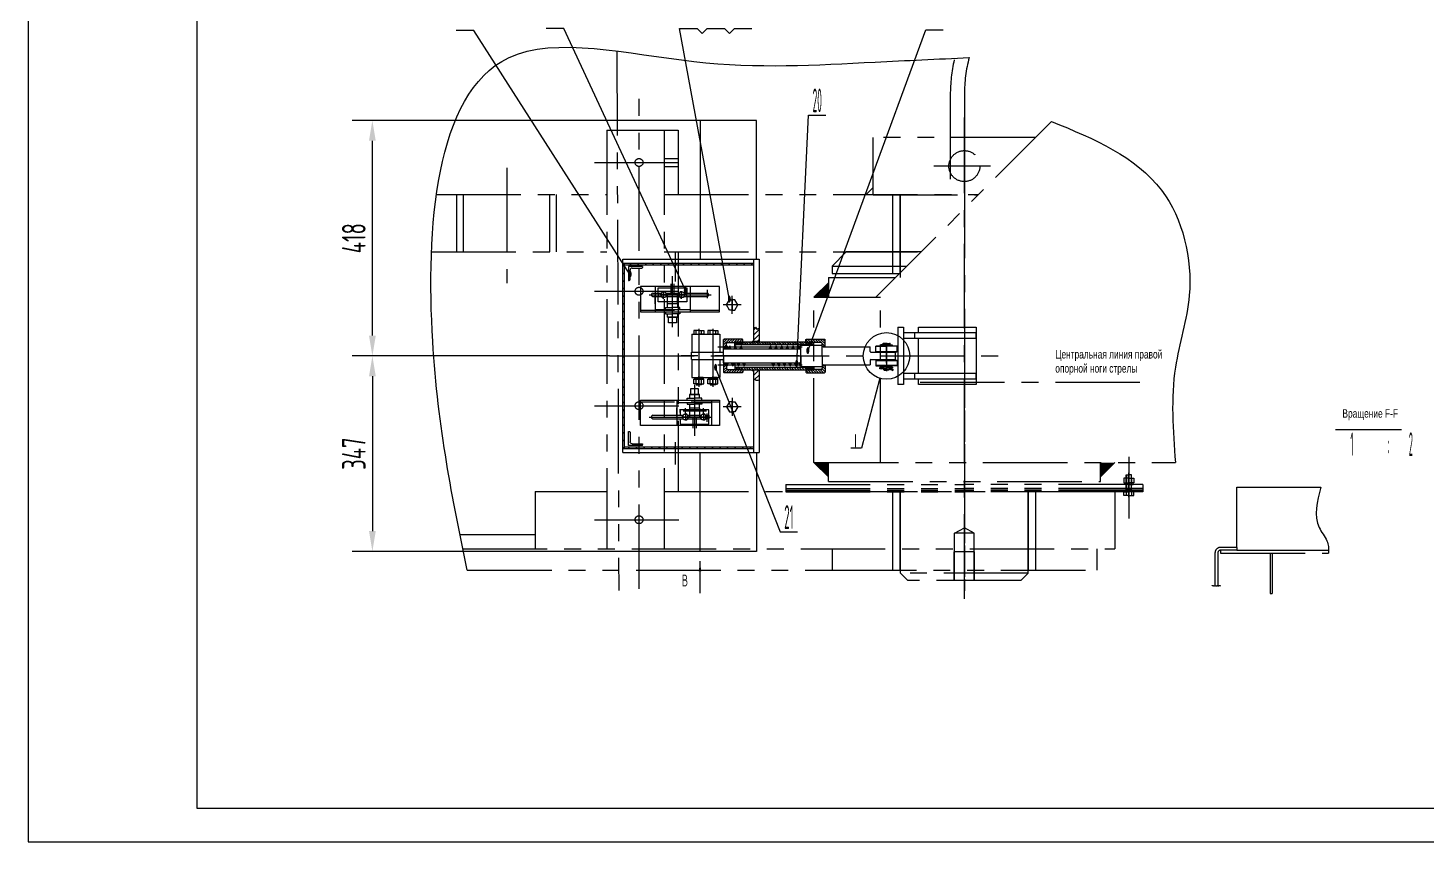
# Model space of a CAD drawing. Header units: millimetres. Extents: x -8556 to -3516, y 8246 to 11949.
# Drawn here: x -8556 to -6070, y 8385 to 9830 of the extents above; entities that cross this region are included whole.
import ezdxf
from ezdxf.enums import TextEntityAlignment as Align

# ---------------------------------------------------------------- set-up
doc = ezdxf.new("R2010")
doc.units = ezdxf.units.MM
doc.header["$LTSCALE"] = 120
for name, pattern in [('F', [0.75, 0.5, -0.25]), ('G', [2, 1.25, -0.25, 0.25, -0.25]), ('K', [2.5, 1.25, -0.25, 0.25, -0.25, 0.25, -0.25])]:
    doc.linetypes.add(name, pattern=pattern)
for name, color, linetype in [('01', 7, 'Continuous'), ('02', 1, 'Continuous'), ('04', 2, 'F'), ('05', 142, 'G'), ('07', 6, 'K'), ('08', 1, 'Continuous'), ('11', 3, 'Continuous')]:
    doc.layers.add(name, color=color, linetype=linetype)
doc.styles.get("Standard").update_dxf_attribs({"font": 'isocp', "width": 0.707, "bigfont": 'intecad.shx'})
doc.dimstyles.new('INTE', dxfattribs={"dimscale": 12, "dimtxt": 3.5, "dimasz": 3, "dimexe": 3, "dimexo": 0, "dimgap": 1, "dimtad": 1, "dimdec": 1, "dimdsep": 46, "dimtxsty": 'Standard', "dimcen": 0, "dimclrd": 1, "dimclre": 1, "dimclrt": 3, "dimaunit": 1, "dimadec": 0, "dimazin": 0, "dimtfac": 1, "dimtdec": 1, "dimtmove": 0, "dimatfit": 0, "dimfxl": 0, "dimarcsym": 0})

# ---------------------------------------------------------------- blocks, each defined once
blk = doc.blocks.new('*U11')
at = {"layer": '01'}
for p, q in [((0, 5.5), (-5, 2.6)), ((-5, 2.6), (-5, 0)), ((-5, -2.6), (-5, 0)), ((5, 2.6), (0, 5.5)), ((5, 0), (5, 2.6)), ((5, 0), (5, -2.6)), ((0, -5.5), (-5, -2.6)), ((5, -2.6), (0, -5.5))]:
    blk.add_line(p, q, dxfattribs=at)
at = {"layer": '05'}
for p, q in [((-6.9, 0), (6.3, 0)), ((0, -7.3), (0, 6.9))]:
    blk.add_line(p, q, dxfattribs=at)
blk = doc.blocks.new('*U10')
at = {"layer": '01'}
for p, q in [((0, 25), (0, 0)), ((0, 25), (2, 25)), ((0, 0), (25, 0)), ((3, 6.5), (3, 24)), ((23.5, 3), (6.5, 3)), ((25, 0), (25, 1.5))]:
    blk.add_line(p, q, dxfattribs=at)
for centre, radius, start, end in [((2, 24), 0.99, 0.2621, 90), ((6.5, 6.5), 3.5, 180, 269.8782), ((23.5, 1.5), 1.52, 0, 90)]:
    blk.add_arc(centre, radius, start, end, dxfattribs=at)
blk = doc.blocks.new('*U9')
at = {"layer": '01'}
for p, q in [((0, 10), (-9, 4.8)), ((-9, 4.8), (-9, 0)), ((-9, -4.8), (-9, 0)), ((9, 4.8), (0, 10)), ((9, 0), (9, 4.8)), ((9, 0), (9, -4.8)), ((0, -10), (-9, -4.8)), ((9, -4.8), (0, -10))]:
    blk.add_line(p, q, dxfattribs=at)
at = {"layer": '05'}
for p, q in [((-10.9, 0), (10.3, 0)), ((0, -11.8), (0, 11.4))]:
    blk.add_line(p, q, dxfattribs=at)
blk = doc.blocks.new('*U8')
at = {"layer": '01'}
for p, q in [((-7.7, 2.6), (-7.7, 0)), ((0, 2.6), (-7.7, 2.6)), ((-7.7, 0), (0, 0)), ((0, 0), (-1.5, 2.6)), ((0, 2.6), (1.5, 0)), ((0, 2.6), (7.7, 2.6)), ((7.7, 0), (0, 0)), ((7.7, 2.6), (7.7, 0))]:
    blk.add_line(p, q, dxfattribs=at)
at = {"layer": '05'}
blk.add_line((0, 4.7), (0, -2.1), dxfattribs=at)
blk = doc.blocks.new('*U7')
at = {"layer": '01'}
for p, q in [((-8.4, 0), (-8.4, 8.9)), ((-8.4, 8.9), (0, 8.9)), ((-8.4, 5), (0, 5)), ((0, 8.9), (0, 0)), ((0, -8.9), (0, 0)), ((-8.4, 0), (-8.4, -8.9)), ((-8.4, -5), (0, -5)), ((-8.4, -8.9), (0, -8.9))]:
    blk.add_line(p, q, dxfattribs=at)
at = {"layer": '05'}
blk.add_line((-9.5, 0), (1.1, 0), dxfattribs=at)
blk = doc.blocks.new('*D65')
at = {"layer": '08', "color": 1, "lineweight": -2}
for p, q in [((-7362.4, 9665.7), (-7980.6, 9665.7)), ((-7944.6, 9283.7), (-7944.6, 9629.7)), ((-7523.5, 9247.7), (-7980.6, 9247.7))]:
    blk.add_line(p, q, dxfattribs=at)
at = {"layer": '08', "color": 1}
for points in [[(-7950.6, 9629.7), (-7938.6, 9629.7), (-7944.6, 9665.7)], [(-7950.6, 9283.7), (-7938.6, 9283.7), (-7944.6, 9247.7)]]:
    blk.add_solid(points, dxfattribs=at)
at = {"layer": 'DEFPOINTS', "color": 0}
for p in [(-7944.6, 9665.7), (-7362.4, 9665.7), (-7523.5, 9247.7)]:
    blk.add_point(p, dxfattribs=at)
at = {"layer": '08', "color": 3, "insert": (-7977.6, 9456.7), "char_height": 42, "attachment_point": 5, "rotation": 90}
blk.add_mtext('418', dxfattribs=at)
blk = doc.blocks.new('*D66')
at = {"layer": '08', "color": 1, "lineweight": -2}
for p, q in [((-7848.4, 9247.7), (-7980.6, 9247.7)), ((-7944.6, 9211.7), (-7944.6, 8936.7)), ((-7321.3, 8900.7), (-7980.6, 8900.7))]:
    blk.add_line(p, q, dxfattribs=at)
at = {"layer": '08', "color": 1}
for points in [[(-7950.6, 9211.7), (-7938.6, 9211.7), (-7944.6, 9247.7)], [(-7950.6, 8936.7), (-7938.6, 8936.7), (-7944.6, 8900.7)]]:
    blk.add_solid(points, dxfattribs=at)
at = {"layer": 'DEFPOINTS', "color": 0}
for p in [(-7848.4, 9247.7), (-7944.6, 8900.7), (-7321.3, 8900.7)]:
    blk.add_point(p, dxfattribs=at)
at = {"layer": '08', "color": 3, "insert": (-7977.6, 9074.2), "char_height": 42, "attachment_point": 5, "rotation": 90}
blk.add_mtext('347', dxfattribs=at)
blk = doc.blocks.new('*U78')
at = {"layer": '01'}
for points in [[(25, 292), (25, 5)], [(25, 5), (415, 5)]]:
    blk.add_lwpolyline(points, dxfattribs=at)
at = {"layer": '02'}
for points in [[(0, 297), (0, 0)], [(0, 0), (420, 0)]]:
    blk.add_lwpolyline(points, dxfattribs=at)

msp = doc.modelspace()

# ---------------------------------------------------------------- hatches: boundary and pattern name
at = {"layer": '01'}
for points in [[(-7268, 9274.88), (-7270.65, 9272.23), (-7268, 9272.23)], [(-7268, 9220.58), (-7270.65, 9223.23), (-7268, 9223.23)]]:
    msp.add_hatch(color=256, dxfattribs=at).paths.add_polyline_path(points)
at = {"layer": '02'}
h = msp.add_hatch(dxfattribs=at)
h.set_pattern_fill('LINE', color=256, scale=3, angle=135, style=0)
h.set_pattern_definition([(135, (-8383.007, 8500.268), (-6.73519, -6.73519), [])])
h.paths.add_polyline_path([(-7497, 9412.23), (-7500, 9412.23), (-7500, 9247.73), (-7497, 9247.73)])
h.paths.add_polyline_path([(-7497, 9247.73), (-7500, 9247.73), (-7500, 9083.23), (-7497, 9083.23)])
h = msp.add_hatch(dxfattribs=at)
h.set_pattern_fill('LINE', color=256, scale=3, angle=45, style=0)
h.set_pattern_definition([(45, (-8383.007, 8500.268), (-6.73519, 6.73519), [])])
h.paths.add_polyline_path([(-7268, 9412.23), (-7497, 9412.23), (-7497, 9409.23), (-7268, 9409.23)])
h.paths.add_polyline_path([(-7268, 9086.23), (-7497, 9086.23), (-7497, 9083.23), (-7268, 9083.23)])
h = msp.add_hatch(dxfattribs=at)
h.set_pattern_fill('LINE', color=256, scale=2, angle=45, style=0)
h.set_pattern_definition([(45, (-4994.3297, -4561.243), (-4.490128, 4.490128), [])])
edge = h.paths.add_edge_path()
edge.add_spline(control_points=[(-7258, 9297.24), (-7259.63, 9295.92), (-7262.73, 9293.41), (-7264.17, 9300.77), (-7266.74, 9297.99), (-7268, 9296.62)], knot_values=[0, 0, 0, 0, 4.7051526, 8.9239766, 13.0170821, 13.0170821, 13.0170821, 13.0170821], degree=3, periodic=0)
edge.add_line((-7268, 9296.62), (-7268, 9273.23))
edge.add_line((-7268, 9273.23), (-7258, 9273.23))
edge.add_line((-7258, 9273.23), (-7258, 9297.24))
edge = h.paths.add_edge_path()
edge.add_line((-7258, 9222.23), (-7268, 9222.23))
edge.add_line((-7268, 9222.23), (-7268, 9207.77))
edge.add_spline(control_points=[(-7268, 9207.77), (-7266.86, 9206.68), (-7264.11, 9204.04), (-7260.26, 9204.68), (-7258, 9205.06)], knot_values=[0, 0, 0, 0, 4.4999508, 10.9060816, 10.9060816, 10.9060816, 10.9060816], degree=3, periodic=0)
edge.add_line((-7258, 9205.06), (-7258, 9222.23))
at = {"layer": '02', "linetype": 'Continuous'}
h = msp.add_hatch(dxfattribs=at)
h.set_pattern_fill('ANSI31', color=1, style=0)
h.set_pattern_definition([(45, (-8024.8577, 7831.582), (-2.245064, 2.245064), [])])
h.paths.add_polyline_path([(-7301, 9271.73), (-7301, 9272.3), (-7287, 9272.3), (-7287, 9276.73), (-7288, 9277.73), (-7320, 9277.73), (-7321, 9276.73), (-7321, 9261.73), (-7316, 9261.73), (-7316, 9269.73, -0.4142136), (-7314, 9271.73)])
h.paths.add_polyline_path([(-7301, 9272.3), (-7301, 9270.56), (-7287, 9270.56), (-7287, 9272.3)], flags=16)
h.paths.add_polyline_path([(-7288, 9217.73), (-7287, 9218.73), (-7287, 9223.16), (-7301, 9223.16), (-7301, 9223.73), (-7314, 9223.73, -0.4142136), (-7316, 9225.73), (-7316, 9233.73), (-7321, 9233.73), (-7321, 9218.73), (-7320, 9217.73)])
h.paths.add_polyline_path([(-7301, 9224.9), (-7301, 9223.16), (-7287, 9223.16), (-7287, 9224.9)], flags=17)
h = msp.add_hatch(dxfattribs=at)
h.set_pattern_fill('ANSI31', color=1, angle=90, style=0)
h.set_pattern_definition([(135, (-7887.5578, 8895.3688), (-2.245064, -2.245064), [])])
h.paths.add_polyline_path([(-7268, 9272.23), (-7287, 9272.23), (-7287, 9270.56), (-7301, 9270.56), (-7301, 9267.73), (-7161, 9267.73), (-7161, 9269.73), (-7161, 9270.56), (-7175, 9270.56), (-7175, 9272.23), (-7211, 9272.23)])
h.paths.add_polyline_path([(-7301, 9227.73), (-7301, 9225.73), (-7301, 9224.9), (-7287, 9224.9), (-7287, 9223.23), (-7268, 9223.23), (-7211, 9223.23), (-7175, 9223.23), (-7175, 9224.9), (-7161, 9224.9), (-7161, 9227.73)])
h = msp.add_hatch(dxfattribs=at)
h.set_pattern_fill('ANSI31', color=1, angle=90, style=0)
h.set_pattern_definition([(135, (-8024.8577, 7831.582), (-2.245064, -2.245064), [])])
h.paths.add_polyline_path([(-7174, 9277.73), (-7175, 9276.73), (-7175, 9272.3), (-7161, 9272.3), (-7161, 9271.73), (-7148, 9271.73, -0.4142136), (-7146, 9269.73), (-7146, 9264.73), (-7141, 9264.73), (-7141, 9276.73), (-7142, 9277.73)])
h.paths.add_polyline_path([(-7161, 9270.56), (-7161, 9272.3), (-7175, 9272.3), (-7175, 9270.56)], flags=17)
h.paths.add_polyline_path([(-7175, 9223.16), (-7175, 9218.73), (-7174, 9217.73), (-7142, 9217.73), (-7141, 9218.73), (-7141, 9230.73), (-7146, 9230.73), (-7146, 9225.73, -0.4142136), (-7148, 9223.73), (-7161, 9223.73), (-7161, 9223.16)])
h.paths.add_polyline_path([(-7175, 9224.9), (-7175, 9223.16), (-7161, 9223.16), (-7161, 9224.9)], flags=17)
at = {"layer": '07', "linetype": 'K'}
for points in [[(-7135.08, 9377.21), (-7160.58, 9352.21), (-7135.08, 9352.21)], [(-7135.08, 9033.21), (-7135.08, 9058.21), (-7160.58, 9058.21)], [(-6652.08, 9033.21), (-6626.58, 9058.21), (-6652.08, 9058.21)]]:
    msp.add_hatch(color=6, dxfattribs=at).paths.add_polyline_path(points)

# ---------------------------------------------------------------- linework, layer by layer
at = {"layer": '01'}
for p, q in [((-7262.36, 9665.73), (-7362.36, 9665.73)), ((-7362.36, 9665.73), (-7362.36, 9419.23)), ((-7262.36, 9419.23), (-7262.36, 9665.73)), ((-7500, 9076.23), (-7500, 9419.23)), ((-7500, 9419.23), (-7258, 9419.23)), ((-7497, 9083.23), (-7497, 9412.23)), ((-7268, 9419.23), (-7268, 9272.23)), ((-7258, 9419.23), (-7258, 9272.23)), ((-7328.5, 9371.23), (-7468.5, 9371.23)), ((-7468.5, 9371.23), (-7468.5, 9326.23)), ((-7442.65, 9371.23), (-7442.65, 9326.23)), ((-7380.65, 9371.23), (-7380.65, 9326.23)), ((-7328.5, 9326.23), (-7328.5, 9371.23)), ((-7446.5, 9359.23), (-7431.42, 9359.23)), ((-7446.5, 9353.23), (-7431.46, 9353.23)), ((-7437.15, 9359.23), (-7437.15, 9353.23)), ((-7423.87, 9359.23), (-7399.42, 9359.23)), ((-7423.83, 9353.23), (-7399.46, 9353.23)), ((-7391.87, 9359.23), (-7350.5, 9359.23)), ((-7391.83, 9353.23), (-7350.5, 9353.23)), ((-7386.15, 9353.23), (-7386.15, 9359.23)), ((-7468.5, 9326.23), (-7328.5, 9326.23)), ((-7011.5, 9298.73), (-7001.5, 9298.73)), ((-6975.01, 9298.73), (-6872.78, 9298.73)), ((-6975.01, 9288.73), (-6975.01, 9298.73)), ((-6872.78, 9298.73), (-6872.78, 9196.73)), ((-7373.88, 9292.63), (-7373.88, 9286.23)), ((-7365, 9292.63), (-7373.88, 9292.63)), ((-7373.88, 9286.23), (-7365, 9286.23)), ((-7370, 9286.23), (-7370, 9292.63)), ((-7365, 9292.63), (-7356.11, 9292.63)), ((-7356.11, 9286.23), (-7365, 9286.23)), ((-7360, 9286.23), (-7360, 9292.63)), ((-7356.11, 9292.63), (-7356.11, 9286.23)), ((-7348.88, 9292.63), (-7348.88, 9286.23)), ((-7340, 9292.63), (-7348.88, 9292.63)), ((-7348.88, 9286.23), (-7340, 9286.23)), ((-7345, 9286.23), (-7345, 9292.63)), ((-7340, 9292.63), (-7331.11, 9292.63)), ((-7331.11, 9286.23), (-7340, 9286.23)), ((-7335, 9286.23), (-7335, 9292.63)), ((-7331.11, 9292.63), (-7331.11, 9286.23)), ((-7320, 9277.73), (-7321, 9276.73)), ((-7321, 9247.73), (-7321, 9276.73)), ((-7288, 9277.73), (-7320, 9277.73)), ((-7314, 9271.73), (-7301, 9271.73)), ((-7301, 9260.23), (-7301, 9272.3)), ((-7287, 9276.73), (-7288, 9277.73)), ((-7287, 9270.56), (-7287, 9276.73)), ((-7268, 9272.23), (-7287, 9272.23)), ((-7270.65, 9272.23), (-7268, 9274.88)), ((-7175, 9272.23), (-7211, 9272.23)), ((-7175, 9276.73), (-7174, 9277.73)), ((-7175, 9270.56), (-7175, 9276.73)), ((-7174, 9277.73), (-7142, 9277.73)), ((-7161, 9266.73), (-7161, 9272.3)), ((-7148, 9271.73), (-7161, 9271.73)), ((-7142, 9277.73), (-7141, 9276.73)), ((-7141, 9263.73), (-7141, 9276.73)), ((-6872.78, 9288.73), (-7001.5, 9288.73)), ((-6872.78, 9278.73), (-7001.5, 9278.73)), ((-6981.5, 9278.73), (-6981.5, 9288.73)), ((-6975.01, 9216.73), (-6975.01, 9278.73)), ((-6872.78, 9278.73), (-6872.78, 9288.73)), ((-7378, 9241.23), (-7378, 9254.23)), ((-7321, 9247.73), (-7321, 9218.73)), ((-7316, 9260.23), (-7316, 9269.73)), ((-7316, 9260.23), (-7316, 9263.73)), ((-7314.07, 9260.23), (-7313.5, 9263.91)), ((-7313.48, 9260.23), (-7313.48, 9263.73)), ((-7311.56, 9260.23), (-7310.98, 9263.92)), ((-7309.03, 9260.23), (-7308.51, 9263.54)), ((-7307.94, 9260.23), (-7308.51, 9263.92)), ((-7301.56, 9260.23), (-7300.98, 9263.92)), ((-7301, 9269.73), (-7301, 9260.23)), ((-7299.03, 9260.23), (-7298.51, 9263.54)), ((-7297.94, 9260.23), (-7298.51, 9263.92)), ((-7291.56, 9260.23), (-7290.98, 9263.92)), ((-7289.03, 9260.23), (-7288.51, 9263.54)), ((-7287.94, 9260.23), (-7288.51, 9263.92)), ((-7239.56, 9260.23), (-7238.98, 9263.92)), ((-7237.03, 9260.23), (-7236.51, 9263.54)), ((-7235.94, 9260.23), (-7236.51, 9263.92)), ((-7229.56, 9260.23), (-7228.98, 9263.92)), ((-7227.03, 9260.23), (-7226.51, 9263.54)), ((-7225.94, 9260.23), (-7226.51, 9263.92)), ((-7219.56, 9260.23), (-7218.98, 9263.92)), ((-7217.03, 9260.23), (-7216.51, 9263.54)), ((-7215.94, 9260.23), (-7216.51, 9263.92)), ((-7209.56, 9260.23), (-7208.98, 9263.92)), ((-7207.03, 9260.23), (-7206.51, 9263.54)), ((-7205.94, 9260.23), (-7206.51, 9263.92)), ((-7199.56, 9260.23), (-7198.98, 9263.92)), ((-7197.03, 9260.23), (-7196.51, 9263.54)), ((-7195.94, 9260.23), (-7196.51, 9263.92)), ((-7189.56, 9260.23), (-7188.98, 9263.92)), ((-7187.03, 9260.23), (-7186.51, 9263.54)), ((-7186.5, 9260.23), (-7186.5, 9263.73)), ((-7184, 9231.73), (-7184, 9263.73)), ((-7161, 9266.73), (-7161, 9269.73)), ((-7146, 9247.73), (-7146, 9269.73)), ((-7146, 9247.73), (-7146, 9225.73)), ((-7061, 9255.73), (-7061, 9263.73)), ((-7051, 9264.73), (-7050.5, 9265.23)), ((-7013, 9264.73), (-7051, 9264.73)), ((-7051, 9255.73), (-7051, 9264.73)), ((-7051, 9255.73), (-7013, 9255.73)), ((-7050.5, 9255.23), (-7051, 9255.73)), ((-7050.5, 9265.23), (-7032, 9265.23)), ((-7032, 9255.23), (-7050.5, 9255.23)), ((-7042, 9267.23), (-7042, 9265.23)), ((-7032, 9267.23), (-7042, 9267.23)), ((-7042, 9265.23), (-7032, 9265.23)), ((-7032, 9269.73), (-7037.75, 9269.73)), ((-7037.7, 9267.23), (-7032, 9267.23)), ((-7037, 9255.23), (-7037, 9254.23)), ((-7032, 9269.73), (-7026.25, 9269.73)), ((-7032, 9267.23), (-7022, 9267.23)), ((-7026.3, 9267.23), (-7032, 9267.23)), ((-7013.5, 9265.23), (-7032, 9265.23)), ((-7032, 9255.23), (-7013.5, 9255.23)), ((-7027, 9255.23), (-7027, 9254.23)), ((-7022, 9267.23), (-7022, 9265.23)), ((-7016, 9241.23), (-7016, 9254.23)), ((-7013, 9264.73), (-7013.5, 9265.23)), ((-7013.5, 9255.23), (-7013, 9255.73)), ((-7013, 9255.73), (-7013, 9264.73)), ((-7316, 9235.23), (-7316, 9225.73)), ((-7316, 9231.73), (-7316, 9235.23)), ((-7315.98, 9231.92), (-7315.47, 9235.23)), ((-7314, 9223.73), (-7301, 9223.73)), ((-7313.51, 9231.54), (-7312.94, 9235.23)), ((-7305.98, 9231.54), (-7306.56, 9235.23)), ((-7305.98, 9231.92), (-7305.47, 9235.23)), ((-7303.51, 9231.54), (-7302.94, 9235.23)), ((-7301, 9235.23), (-7301, 9223.16)), ((-7301, 9235.23), (-7301, 9225.73)), ((-7295.98, 9231.54), (-7296.56, 9235.23)), ((-7295.98, 9231.92), (-7295.47, 9235.23)), ((-7293.51, 9231.54), (-7292.94, 9235.23)), ((-7287, 9224.9), (-7287, 9218.73)), ((-7287, 9223.23), (-7268, 9223.23)), ((-7285.98, 9231.54), (-7286.56, 9235.23)), ((-7285.98, 9231.92), (-7285.47, 9235.23)), ((-7283.51, 9231.54), (-7282.94, 9235.23)), ((-7270.65, 9223.23), (-7268, 9220.58)), ((-7268, 9223.23), (-7268, 9076.23)), ((-7258, 9223.23), (-7258, 9076.23)), ((-7233.98, 9231.54), (-7234.56, 9235.23)), ((-7233.98, 9231.92), (-7233.47, 9235.23)), ((-7231.51, 9231.54), (-7230.94, 9235.23)), ((-7223.98, 9231.54), (-7224.56, 9235.23)), ((-7223.98, 9231.92), (-7223.47, 9235.23)), ((-7221.51, 9231.54), (-7220.94, 9235.23)), ((-7213.98, 9231.54), (-7214.56, 9235.23)), ((-7213.98, 9231.92), (-7213.47, 9235.23)), ((-7211.51, 9231.54), (-7210.94, 9235.23)), ((-7211, 9223.23), (-7175, 9223.23)), ((-7203.98, 9231.54), (-7204.56, 9235.23)), ((-7203.98, 9231.92), (-7203.47, 9235.23)), ((-7201.51, 9231.54), (-7200.94, 9235.23)), ((-7193.98, 9231.54), (-7194.56, 9235.23)), ((-7193.98, 9231.92), (-7193.47, 9235.23)), ((-7191.51, 9231.54), (-7190.94, 9235.23)), ((-7186.51, 9231.63), (-7186.79, 9235.23)), ((-7186.5, 9231.73), (-7186.5, 9235.23)), ((-7175, 9224.9), (-7175, 9218.73)), ((-7161, 9228.73), (-7161, 9223.16)), ((-7161, 9225.73), (-7161, 9228.73)), ((-7148, 9223.73), (-7161, 9223.73)), ((-7141, 9231.73), (-7141, 9218.73)), ((-7050.5, 9240.23), (-7051, 9239.73)), ((-7051, 9239.73), (-7013, 9239.73)), ((-7051, 9239.73), (-7051, 9230.73)), ((-7013, 9230.73), (-7051, 9230.73)), ((-7051, 9230.73), (-7050.5, 9230.23)), ((-7032, 9240.23), (-7050.5, 9240.23)), ((-7050.5, 9230.23), (-7032, 9230.23)), ((-7042, 9230.23), (-7032, 9230.23)), ((-7042, 9228.23), (-7042, 9230.23)), ((-7032, 9228.23), (-7042, 9228.23)), ((-7037, 9241.23), (-7037, 9240.23)), ((-7037, 9228.23), (-7037, 9223.73)), ((-7037, 9223.73), (-7036.13, 9222.23)), ((-7036.13, 9222.23), (-7032, 9222.23)), ((-7032, 9240.23), (-7013.5, 9240.23)), ((-7013.5, 9230.23), (-7032, 9230.23)), ((-7022, 9230.23), (-7032, 9230.23)), ((-7032, 9228.23), (-7022, 9228.23)), ((-7027.87, 9222.23), (-7032, 9222.23)), ((-7027, 9223.73), (-7027.87, 9222.23)), ((-7027, 9241.23), (-7027, 9240.23)), ((-7027, 9228.23), (-7027, 9223.73)), ((-7022, 9228.23), (-7022, 9230.23)), ((-7013.5, 9240.23), (-7013, 9239.73)), ((-7013, 9230.73), (-7013.5, 9230.23)), ((-7013, 9239.73), (-7013, 9230.73)), ((-7370, 9198.23), (-7370, 9196.23)), ((-7360, 9198.23), (-7360, 9196.23)), ((-7345, 9198.23), (-7345, 9196.23)), ((-7335, 9198.23), (-7335, 9196.23)), ((-7320, 9217.73), (-7321, 9218.73)), ((-7288, 9217.73), (-7320, 9217.73)), ((-7287, 9218.73), (-7288, 9217.73)), ((-7175, 9218.73), (-7174, 9217.73)), ((-7174, 9217.73), (-7142, 9217.73)), ((-7142, 9217.73), (-7141, 9218.73)), ((-7001.5, 9196.73), (-7011.5, 9196.73)), ((-6872.78, 9216.73), (-7001.5, 9216.73)), ((-6872.78, 9206.73), (-7001.5, 9206.73)), ((-7001.5, 9196.73), (-7001.5, 9196.73)), ((-6981.5, 9206.73), (-6981.5, 9216.73)), ((-6975.01, 9196.73), (-6975.01, 9206.73)), ((-6872.78, 9196.73), (-6975.01, 9196.73)), ((-6872.78, 9206.73), (-6872.78, 9216.73)), ((-7370, 9196.23), (-7365, 9196.23)), ((-7360, 9196.23), (-7365, 9196.23)), ((-7345, 9196.23), (-7340, 9196.23)), ((-7335, 9196.23), (-7340, 9196.23)), ((-7468.5, 9169.23), (-7328.5, 9169.23)), ((-7468.5, 9124.23), (-7468.5, 9169.23)), ((-7403.77, 9124.23), (-7403.77, 9169.23)), ((-7398.27, 9147.23), (-7398.27, 9153.23)), ((-7341.77, 9124.23), (-7341.77, 9169.23)), ((-7328.5, 9169.23), (-7328.5, 9124.23)), ((-7328.5, 9124.23), (-7468.5, 9124.23)), ((-7446.5, 9142.23), (-7392.58, 9142.23)), ((-7446.5, 9136.23), (-7392.54, 9136.23)), ((-7384.99, 9136.23), (-7360.54, 9136.23)), ((-7384.95, 9142.23), (-7360.58, 9142.23)), ((-7352.99, 9136.23), (-7350.5, 9136.23)), ((-7352.95, 9142.23), (-7350.5, 9142.23)), ((-7347.27, 9142.23), (-7347.27, 9136.23)), ((-6234.53, 9117.29), (-6117.46, 9117.29)), ((-7500, 9076.23), (-7258, 9076.23)), ((-7362.36, 8900.73), (-7362.36, 9076.23)), ((-7262.36, 9076.23), (-7262.36, 8900.73)), ((-6410.13, 8914.8), (-6410.13, 9014.8)), ((-6410.13, 9014.8), (-6260.95, 9014.8)), ((-7262.36, 8900.73), (-7362.36, 8900.73)), ((-6410.13, 8907.8), (-6410.13, 8914.8)), ((-6410.13, 8907.8), (-6410.13, 8902.8)), ((-6410.13, 8902.8), (-6247.13, 8902.8))]:
    msp.add_line(p, q, dxfattribs=at)
at = {"layer": '01', "color": 7, "linetype": 'Continuous'}
for p, q in [((-7500, 9412.23), (-7268, 9412.23)), ((-7497, 9409.23), (-7268, 9409.23)), ((-7011.5, 9298.73), (-7011.5, 9196.73)), ((-7001.5, 9298.73), (-7001.5, 9196.73)), ((-7377.5, 9286.23), (-7377.5, 9254.23)), ((-7377.5, 9286.23), (-7327.5, 9286.23)), ((-7327.5, 9286.23), (-7327.5, 9254.23)), ((-7258, 9273.23), (-7268, 9273.23)), ((-7211, 9272.23), (-7268, 9272.23)), ((-7378, 9254.23), (-7322.5, 9254.23)), ((-7316, 9261.73), (-7321, 9261.73)), ((-7321, 9260.23), (-7185.5, 9260.23)), ((-7321, 9255.73), (-7321, 9260.23)), ((-7301, 9270.56), (-7287, 9270.56)), ((-7301, 9267.73), (-7161, 9267.73)), ((-7184, 9247.73), (-7184, 9266.73)), ((-7184, 9266.73), (-7146, 9266.73)), ((-7184, 9247.73), (-7184, 9228.73)), ((-7161, 9270.56), (-7175, 9270.56)), ((-7146, 9247.73), (-7146, 9266.73)), ((-7146, 9264.73), (-7141, 9264.73)), ((-7146, 9247.73), (-7146, 9228.73)), ((-7144.5, 9263.73), (-7061, 9263.73)), ((-7059.5, 9254.23), (-7016, 9254.23)), ((-7378, 9241.23), (-7322.5, 9241.23)), ((-7377.5, 9241.23), (-7377.5, 9209.23)), ((-7327.5, 9241.23), (-7327.5, 9209.23)), ((-7321, 9235.23), (-7321, 9239.73)), ((-7321, 9235.23), (-7185.5, 9235.23)), ((-7316, 9233.73), (-7321, 9233.73)), ((-7301, 9227.73), (-7161, 9227.73)), ((-7301, 9224.9), (-7287, 9224.9)), ((-7268, 9223.23), (-7211, 9223.23)), ((-7258, 9222.23), (-7268, 9222.23)), ((-7184, 9228.73), (-7146, 9228.73)), ((-7161, 9224.9), (-7175, 9224.9)), ((-7146, 9230.73), (-7141, 9230.73)), ((-7144.5, 9231.73), (-7061, 9231.73)), ((-7061, 9239.73), (-7061, 9231.73)), ((-7059.5, 9241.23), (-7016, 9241.23)), ((-7037, 9227.73), (-7040.5, 9227.73)), ((-7037, 9224.73), (-7040.5, 9224.73)), ((-7039.83, 9226.23), (-7037, 9226.23)), ((-7037, 9223.73), (-7027, 9223.73)), ((-7027, 9227.73), (-7020.96, 9227.73)), ((-7020.96, 9226.23), (-7027, 9226.23)), ((-7027, 9226.23), (-7020, 9223.44)), ((-7027, 9224.62), (-7020.55, 9222.05)), ((-7020.96, 9227.73), (-7020.96, 9226.23)), ((-7020.55, 9222.05), (-7020, 9223.44)), ((-7377.5, 9209.23), (-7327.5, 9209.23)), ((-7500, 9083.23), (-7268, 9083.23)), ((-7497, 9086.23), (-7268, 9086.23))]:
    msp.add_line(p, q, dxfattribs=at)
for radius in [2, 1.16]:
    msp.add_circle((-7041.83, 9226.23), radius, dxfattribs=at)
at = {"layer": '01'}
for centre, radius, start, end in [((-7446.5, 9356.23), 3, 90, 270), ((-7350.5, 9356.23), 3, 270, 90), ((-7314, 9269.73), 2, 90, 180), ((-7148, 9269.73), 2, 0, 90), ((-7314.75, 9263.73), 1.25, 0, 180), ((-7309.75, 9263.73), 1.25, 0, 180), ((-7299.75, 9263.73), 1.25, 0, 180), ((-7289.75, 9263.73), 1.25, 0, 180), ((-7237.75, 9263.73), 1.25, 0, 180), ((-7227.75, 9263.73), 1.25, 0, 180), ((-7217.75, 9263.73), 1.25, 0, 180), ((-7207.75, 9263.73), 1.25, 0, 180), ((-7197.75, 9263.73), 1.25, 0, 180), ((-7187.75, 9263.73), 1.25, 0, 180), ((-7185.25, 9263.73), 1.25, 0, 180), ((-7059.5, 9255.73), 1.5, 180, 270), ((-7037.7, 9268.48), 1.25, 92.39771, 270), ((-7026.25, 9268.48), 1.25, 267.6015, 89.99974), ((-7314.75, 9231.73), 1.25, 180, 0), ((-7314, 9225.73), 2, 180, 270), ((-7304.75, 9231.73), 1.25, 180, 0), ((-7294.75, 9231.73), 1.25, 180, 0), ((-7284.75, 9231.73), 1.25, 180, 0), ((-7232.75, 9231.73), 1.25, 180, 0), ((-7222.75, 9231.73), 1.25, 180, 0), ((-7212.75, 9231.73), 1.25, 180, 0), ((-7202.75, 9231.73), 1.25, 180, 0), ((-7192.75, 9231.73), 1.25, 180, 0), ((-7185.26, 9231.73), 1.25, 180, 0), ((-7148, 9225.73), 2, 270, 0), ((-7446.5, 9139.23), 3, 90, 270), ((-7350.5, 9139.23), 3, 270, 90)]:
    msp.add_arc(centre, radius, start, end, dxfattribs=at)
at = {"layer": '01', "color": 7, "linetype": 'Continuous'}
for centre, start, end in [((-7322.5, 9255.73), 270, 0), ((-7185.5, 9261.73), 270, 0), ((-7144.5, 9265.23), 180, 270), ((-7322.5, 9239.73), 0, 90), ((-7185.5, 9233.73), 0, 90), ((-7144.5, 9230.23), 90, 180), ((-7059.5, 9239.73), 90, 180)]:
    msp.add_arc(centre, 1.5, start, end, dxfattribs=at)
at = {"layer": '02'}
for p, q in [((-7764.77, 9825.75), (-7795.77, 9825.75)), ((-7487, 9391.74), (-7764.77, 9825.75)), ((-7604.85, 9828.91), (-7635.85, 9828.91)), ((-7389.02, 9365.38), (-7604.85, 9828.91)), ((-7310.82, 9347.23), (-7399.07, 9828.91)), ((-7399.07, 9828.91), (-7368.07, 9828.91)), ((-7368.07, 9828.91), (-7359.23, 9820.07)), ((-7359.23, 9820.07), (-7350.39, 9828.91)), ((-7350.39, 9828.91), (-7319.39, 9828.91)), ((-7319.39, 9828.91), (-7310.55, 9820.07)), ((-7310.55, 9820.07), (-7301.71, 9828.91)), ((-7301.71, 9828.91), (-7270.71, 9828.91)), ((-7171.55, 9255.89), (-6962, 9826.68)), ((-6962, 9826.68), (-6931, 9826.68)), ((-7191.23, 9233.38), (-7170.27, 9675.44)), ((-7170.27, 9675.44), (-7139.27, 9675.44)), ((-7335.25, 9226.19), (-7220.6, 8935.43)), ((-7369, 9196.23), (-7369, 9198.23)), ((-7361, 9196.23), (-7361, 9198.23)), ((-7344, 9196.23), (-7344, 9198.23)), ((-7336, 9196.23), (-7336, 9198.23)), ((-7043.78, 9208.23), (-7076.24, 9083.75)), ((-7043.78, 9208.23), (-7076.24, 9083.75)), ((-7076.24, 9083.75), (-7095.22, 9083.75)), ((-7076.24, 9083.75), (-7095.22, 9083.75)), ((-7220.6, 8935.43), (-7189.6, 8935.43)), ((-7362.92, 8826.5), (-7362.92, 8883.5))]:
    msp.add_line(p, q, dxfattribs=at)
at = {"layer": '02', "color": 1, "linetype": 'Continuous'}
for p, q in [((-7287, 9272.3), (-7301, 9272.3)), ((-7175, 9272.3), (-7161, 9272.3)), ((-7287, 9223.16), (-7301, 9223.16)), ((-7175, 9223.16), (-7161, 9223.16))]:
    msp.add_line(p, q, dxfattribs=at)
at = {"layer": '02'}
msp.add_lwpolyline([(-7362.92, 8865.5, 4.5, 0, 0), (-7362.92, 8883.5, 0, 0, 0)], format="xyseb", dxfattribs=at)
at = {"layer": '02', "color": 1, "linetype": 'Continuous'}
msp.add_circle((-7031.78, 9247.73), 41.29, dxfattribs=at)
at = {"layer": '02'}
for points in [[(-7776.23, 8867.23), (-7837.4, 9273.81), (-7703.1, 9776.87), (-7373.73, 9770.45), (-7051.92, 9769.4), (-6885.09, 9777.33)], [(-6738.65, 9664.07), (-6543.4, 9541.7), (-6494.31, 9355.26), (-6518.85, 9227.7), (-6518.85, 9058.21)], [(-7268, 9296.62), (-7264.61, 9298.91), (-7262.32, 9295.37), (-7258, 9297.24)], [(-7268, 9207.77), (-7264.41, 9205.06), (-7258, 9205.06)], [(-6260.95, 9014.8), (-6263.71, 8942.89), (-6250.09, 8919.29), (-6247.37, 8909.31), (-6247.37, 8897.8)]]:
    msp.add_spline(points, degree=3, dxfattribs=at)
at = {"layer": '04', "color": 2, "linetype": 'F'}
for p, q in [((-7437.15, 9368.73), (-7386.15, 9368.73)), ((-7437.15, 9359.23), (-7437.15, 9368.73)), ((-7437.15, 9343.73), (-7437.15, 9353.23)), ((-7386.15, 9368.73), (-7386.15, 9359.23)), ((-7386.15, 9353.23), (-7386.15, 9343.73)), ((-7468.5, 9329.23), (-7328.5, 9329.23)), ((-7386.15, 9343.73), (-7437.15, 9343.73)), ((-7468.5, 9166.23), (-7328.5, 9166.23)), ((-7347.27, 9151.73), (-7398.27, 9151.73)), ((-7398.27, 9151.73), (-7398.27, 9142.23)), ((-7347.27, 9142.23), (-7347.27, 9151.73)), ((-7398.27, 9136.23), (-7398.27, 9126.73)), ((-7398.27, 9126.73), (-7347.27, 9126.73)), ((-7347.27, 9126.73), (-7347.27, 9136.23))]:
    msp.add_line(p, q, dxfattribs=at)
at = {"layer": '04'}
for p, q in [((-7310.47, 9260.23), (-7310.98, 9263.54)), ((-7300.47, 9260.23), (-7300.98, 9263.54)), ((-7290.47, 9260.23), (-7290.98, 9263.54)), ((-7238.47, 9260.23), (-7238.98, 9263.54)), ((-7228.47, 9260.23), (-7228.98, 9263.54)), ((-7218.47, 9260.23), (-7218.98, 9263.54)), ((-7208.47, 9260.23), (-7208.98, 9263.54)), ((-7198.47, 9260.23), (-7198.98, 9263.54)), ((-7189, 9263.63), (-7188.73, 9260.23)), ((-7313.5, 9231.73), (-7313.5, 9235.23)), ((-7304.03, 9235.23), (-7303.51, 9231.92)), ((-7294.03, 9235.23), (-7293.51, 9231.92)), ((-7284.03, 9235.23), (-7283.51, 9231.92)), ((-7232.03, 9235.23), (-7231.51, 9231.92)), ((-7222.03, 9235.23), (-7221.51, 9231.92)), ((-7212.03, 9235.23), (-7211.51, 9231.92)), ((-7202.03, 9235.23), (-7201.51, 9231.92)), ((-7192.03, 9235.23), (-7191.51, 9231.92))]:
    msp.add_line(p, q, dxfattribs=at)
at = {"layer": '04', "color": 2, "linetype": 'F'}
for centre, start, end in [((-7314.75, 9263.73), 180, 0), ((-7309.75, 9263.73), 180, 0), ((-7299.75, 9263.73), 180, 0), ((-7289.75, 9263.73), 180, 0), ((-7237.75, 9263.73), 180, 0), ((-7227.75, 9263.73), 180, 0), ((-7217.75, 9263.73), 180, 0), ((-7207.75, 9263.73), 180, 0), ((-7197.75, 9263.73), 180, 0), ((-7187.75, 9263.73), 180, 0), ((-7185.25, 9263.73), 180, 0), ((-7314.75, 9231.73), 0, 180), ((-7304.75, 9231.73), 0, 180), ((-7294.75, 9231.73), 0, 180), ((-7284.75, 9231.73), 0, 180), ((-7232.75, 9231.73), 0, 180), ((-7222.75, 9231.73), 0, 180), ((-7212.75, 9231.73), 0, 180), ((-7202.75, 9231.73), 0, 180), ((-7192.75, 9231.73), 0, 180), ((-7185.26, 9231.73), 0, 180)]:
    msp.add_arc(centre, 1.25, start, end, dxfattribs=at)
at = {"layer": '05'}
for p, q in [((-6893.58, 8816.53), (-6893.58, 9671.05)), ((-7407, 9433.34), (-7407, 9380.11)), ((-7411.65, 9298.94), (-7411.65, 9389.37)), ((-7443, 9354.91), (-7443, 9339.93)), ((-7431.85, 9356.23), (-7390.49, 9356.23)), ((-7427.65, 9360.75), (-7427.65, 9351.65)), ((-7395.65, 9360.75), (-7395.65, 9351.65)), ((-7350.5, 9365.04), (-7350.5, 9350.06)), ((-7306, 9322.16), (-7306, 9354.3)), ((-7289.93, 9338.23), (-7322.07, 9338.23)), ((-6893.58, 9305.36), (-6893.58, 8830.93)), ((-7365, 9295.7), (-7365, 9192.68)), ((-7340, 9295.7), (-7340, 9192.68)), ((-7032, 9271.23), (-7032, 9220.73)), ((-7523.54, 9247.73), (-6825.34, 9247.73)), ((-7331.4, 9263.73), (-7180.93, 9263.73)), ((-7331.4, 9247.73), (-7180.47, 9247.73)), ((-7305.75, 9247.73), (-7154.34, 9247.73)), ((-7032, 9269.28), (-7032, 9263.42)), ((-7032, 9252), (-7032, 9267.89)), ((-7331.4, 9231.73), (-7179.35, 9231.73)), ((-7044.64, 9226.23), (-7032, 9226.23)), ((-7032, 9226.18), (-7032, 9232.04)), ((-7026.37, 9226.23), (-7032, 9226.23)), ((-7372.77, 9196.52), (-7372.77, 9106.09)), ((-7306, 9173.3), (-7306, 9141.16)), ((-7404.12, 9140.55), (-7404.12, 9155.53)), ((-7392.97, 9150.23), (-7351.61, 9150.23)), ((-7388.77, 9145.71), (-7388.77, 9154.81)), ((-7356.77, 9145.71), (-7356.77, 9154.81)), ((-7289.93, 9157.23), (-7322.07, 9157.23)), ((-7350.5, 9130.42), (-7350.5, 9145.4)), ((-7407, 9094.42), (-7407, 9055.02))]:
    msp.add_line(p, q, dxfattribs=at)
at = {"layer": '05', "color": 142, "linetype": 'G'}
for p, q in [((-6893.58, 9571.06), (-6893.58, 8830.93)), ((-7453.41, 9356.23), (-7343.17, 9356.23)), ((-7186.67, 9247.73), (-7414.75, 9247.73)), ((-7279.77, 9247.73), (-7325.75, 9247.73)), ((-7182.23, 9247.73), (-7136.25, 9247.73)), ((-7032, 9234.89), (-7032, 9259.02)), ((-6582.06, 9200.73), (-6975.01, 9200.73)), ((-7453.41, 9139.23), (-7343.17, 9139.23))]:
    msp.add_line(p, q, dxfattribs=at)
at = {"layer": '07', "color": 6, "linetype": 'K'}
for p, q in [((-7510.57, 9789.06), (-7507.26, 8831.16)), ((-7471.17, 8834.01), (-7471.17, 9721.9)), ((-6918.57, 9711.24), (-6918.57, 9535.24)), ((-6893.57, 9712.23), (-6893.57, 9534.23)), ((-7528.57, 9648.23), (-7528.57, 8905.23)), ((-7528.57, 9648.23), (-7426.57, 9648.23)), ((-7426.57, 9648.23), (-7426.57, 8905.23)), ((-7426.57, 9648.23), (-7401.57, 9648.23)), ((-7401.57, 9648.23), (-7401.57, 9534.23)), ((-7050.51, 9352.21), (-6738.65, 9664.07)), ((-6766.99, 9635.73), (-7055.58, 9635.73)), ((-7055.58, 9533.73), (-7055.58, 9635.73)), ((-7426.57, 9598.13), (-7401.57, 9598.13)), ((-7706.17, 9581.9), (-7706.17, 9377.09)), ((-7550.51, 9591.13), (-7380.67, 9591.13)), ((-7426.57, 9584.13), (-7401.57, 9584.13)), ((-6847.04, 9584.73), (-6948.01, 9584.73)), ((-7068.58, 9533.73), (-7055.58, 9546.73)), ((-7830.86, 9534.23), (-7528.57, 9534.23)), ((-7794.67, 9432.23), (-7794.67, 9534.23)), ((-7782.67, 9432.23), (-7782.67, 9534.23)), ((-7629.67, 9432.23), (-7629.67, 9534.23)), ((-7617.67, 9432.23), (-7617.67, 9534.23)), ((-7426.57, 9534.23), (-6868.49, 9534.23)), ((-7007.08, 9533.73), (-7068.58, 9533.73)), ((-7055.58, 9533.73), (-6868.99, 9533.73)), ((-7020.58, 9394.23), (-7020.58, 9534.23)), ((-7007.58, 9394.23), (-7007.58, 9534.23)), ((-7007.08, 9386.71), (-7007.08, 9533.73)), ((-7839.63, 9432.23), (-7528.57, 9432.23)), ((-7426.57, 9432.23), (-6970.49, 9432.23)), ((-7401.57, 9432.23), (-7401.57, 9007.23)), ((-7103.58, 9432.23), (-7128.58, 9407.23)), ((-6970.49, 9432.23), (-7103.58, 9432.23)), ((-7128.58, 9407.23), (-6995.49, 9407.23)), ((-7128.58, 9407.23), (-7128.58, 9394.23)), ((-7414.39, 9356.23), (-7414.39, 9375.88)), ((-7408.9, 9356.23), (-7408.9, 9375.88)), ((-7135.08, 9377.21), (-7160.58, 9352.21)), ((-7135.08, 9386.71), (-7016.01, 9386.71)), ((-7135.08, 9386.71), (-7135.08, 9352.21)), ((-7128.58, 9394.23), (-7008.49, 9394.23)), ((-7550.51, 9362.53), (-7380.67, 9362.53)), ((-7160.58, 9058.21), (-7160.58, 9352.21)), ((-7160.58, 9352.21), (-7042.29, 9352.21)), ((-7042.29, 9058.21), (-7042.29, 9352.21)), ((-7550.51, 9159.33), (-7380.67, 9159.33)), ((-7375.51, 9139.23), (-7375.51, 9119.58)), ((-7370.02, 9139.23), (-7370.02, 9119.58)), ((-7160.58, 9058.21), (-6518.85, 9058.21)), ((-7135.08, 9033.21), (-7160.58, 9058.21)), ((-7135.08, 9024.71), (-7135.08, 9058.21)), ((-6652.08, 9024.71), (-6652.08, 9058.21)), ((-6652.08, 9033.21), (-6626.58, 9058.21)), ((-6601.58, 9068.29), (-6601.58, 8959.25)), ((-7135.08, 9024.71), (-6652.08, 9024.71)), ((-6601.58, 9030.53), (-6610.47, 9030.53)), ((-6610.47, 9030.53), (-6610.47, 9022.13)), ((-6606.58, 9006.53), (-6606.58, 9036.53)), ((-6606.58, 9036.53), (-6601.58, 9036.53)), ((-6606.58, 9030.53), (-6606.58, 9022.13)), ((-6605.58, 9036.53), (-6605.58, 9011.03)), ((-6601.58, 8997.07), (-6601.58, 9040.08)), ((-6596.58, 9036.53), (-6601.58, 9036.53)), ((-6601.58, 9031.58), (-6601.58, 9021.08)), ((-6601.58, 9030.53), (-6592.7, 9030.53)), ((-6601.58, 9017.43), (-6601.58, 9024.23)), ((-6597.58, 9036.53), (-6597.58, 9011.03)), ((-6596.58, 9006.53), (-6596.58, 9036.53)), ((-6596.58, 9030.53), (-6596.58, 9022.13)), ((-6592.7, 9030.53), (-6592.7, 9022.13)), ((-7655.58, 9007.23), (-7655.58, 8905.23)), ((-7655.58, 9007.23), (-7528.57, 9007.23)), ((-7426.57, 9007.23), (-6626.58, 9007.23)), ((-7210.58, 9019.53), (-6893.58, 9019.53)), ((-7210.58, 9019.53), (-7210.58, 9006.53)), ((-7210.58, 9012.53), (-6893.58, 9012.53)), ((-7210.58, 9009.53), (-6893.58, 9009.53)), ((-7210.58, 9008.03), (-6893.58, 9008.03)), ((-7210.58, 9006.53), (-6893.58, 9006.53)), ((-7020.58, 8867.23), (-7020.58, 9007.23)), ((-7007.58, 8867.23), (-7007.58, 9007.23)), ((-7007.08, 8861.73), (-7007.08, 9006.53)), ((-6576.58, 9019.53), (-6893.58, 9019.53)), ((-6576.58, 9012.53), (-6893.58, 9012.53)), ((-6576.58, 9009.53), (-6893.58, 9009.53)), ((-6576.58, 9008.03), (-6893.58, 9008.03)), ((-6576.58, 9006.53), (-6893.58, 9006.53)), ((-6780.08, 8861.73), (-6780.08, 9006.53)), ((-6779.58, 8867.23), (-6779.58, 9007.23)), ((-6766.58, 8867.23), (-6766.58, 9007.23)), ((-6626.58, 9007.23), (-6626.58, 8905.23)), ((-6610.47, 9022.13), (-6601.58, 9022.13)), ((-6610.38, 9006.53), (-6601.58, 9006.53)), ((-6610.38, 9000.13), (-6610.38, 9006.53)), ((-6601.58, 9000.13), (-6610.38, 9000.13)), ((-6609.28, 9022.13), (-6601.58, 9022.13)), ((-6609.28, 9019.53), (-6609.28, 9022.13)), ((-6601.58, 9019.53), (-6609.28, 9019.53)), ((-6606.58, 9011.03), (-6601.58, 9011.03)), ((-6606.58, 9006.53), (-6606.58, 9000.13)), ((-6601.58, 9019.53), (-6603.08, 9022.13)), ((-6592.7, 9022.13), (-6601.58, 9022.13)), ((-6593.88, 9022.13), (-6601.58, 9022.13)), ((-6601.58, 9022.13), (-6600.08, 9019.53)), ((-6601.58, 9019.53), (-6593.88, 9019.53)), ((-6596.58, 9011.03), (-6601.58, 9011.03)), ((-6592.79, 9006.53), (-6601.58, 9006.53)), ((-6601.58, 9000.13), (-6592.79, 9000.13)), ((-6596.58, 9006.53), (-6596.58, 9000.13)), ((-6593.88, 9019.53), (-6593.88, 9022.13)), ((-6592.79, 9000.13), (-6592.79, 9006.53)), ((-6576.58, 9019.53), (-6576.58, 9006.53)), ((-7550.51, 8956.86), (-7380.67, 8956.86)), ((-7655.58, 8930.24), (-7789.13, 8930.24)), ((-6910.83, 8932.73), (-6893.58, 8942.69)), ((-6910.83, 8848.73), (-6910.83, 8932.73)), ((-6876.33, 8932.73), (-6910.83, 8932.73)), ((-6876.33, 8932.73), (-6893.58, 8942.69)), ((-6876.33, 8848.73), (-6876.33, 8932.73)), ((-7784.05, 8905.23), (-6626.58, 8905.23)), ((-7128.58, 8905.23), (-7128.58, 8867.23)), ((-6911.58, 8848.73), (-6911.58, 8899.73)), ((-6875.58, 8899.73), (-6911.58, 8899.73)), ((-6875.58, 8848.73), (-6875.58, 8899.73)), ((-6658.58, 8905.23), (-6658.58, 8867.23)), ((-6410.13, 8907.8), (-6438.63, 8907.8)), ((-6438.63, 8902.8), (-6438.63, 8897.8)), ((-6410.13, 8902.8), (-6438.63, 8902.8)), ((-6448.63, 8897.8), (-6448.63, 8839.95)), ((-6443.63, 8897.8), (-6443.63, 8839.59)), ((-6438.63, 8897.8), (-6247.37, 8897.8)), ((-6350.63, 8897.8), (-6350.63, 8825.97)), ((-6347.13, 8897.8), (-6347.13, 8825.97)), ((-7776.23, 8867.23), (-7128.58, 8867.23)), ((-7128.58, 8867.23), (-6658.58, 8867.23)), ((-6780.08, 8861.73), (-7007.08, 8861.73)), ((-6994.08, 8848.73), (-7007.08, 8861.73)), ((-6793.08, 8848.73), (-6994.08, 8848.73)), ((-6780.08, 8861.73), (-6793.08, 8848.73)), ((-6350.63, 8825.97), (-6347.13, 8825.97))]:
    msp.add_line(p, q, dxfattribs=at)
at = {"layer": '07'}
for p, q in [((-7420.65, 9333.59), (-7420.65, 9356.23)), ((-7402.65, 9356.23), (-7420.65, 9356.23)), ((-7402.65, 9340.23), (-7402.65, 9356.23)), ((-7424.49, 9330.23), (-7424.49, 9333.59)), ((-7424.49, 9333.59), (-7411.65, 9333.59)), ((-7424.49, 9330.23), (-7398.8, 9330.23)), ((-7424.49, 9326.23), (-7424.49, 9322.63)), ((-7424.49, 9322.63), (-7411.65, 9322.63)), ((-7402.65, 9340.23), (-7420.65, 9340.23)), ((-7420.65, 9316.23), (-7420.65, 9322.63)), ((-7398.8, 9333.59), (-7411.65, 9333.59)), ((-7398.8, 9322.63), (-7411.65, 9322.63)), ((-7402.65, 9340.23), (-7402.65, 9333.59)), ((-7402.65, 9322.63), (-7402.65, 9316.23)), ((-7398.8, 9330.23), (-7398.8, 9333.59)), ((-7398.8, 9326.23), (-7398.8, 9322.63)), ((-7402.65, 9316.23), (-7420.65, 9316.23)), ((-7420.65, 9316.23), (-7402.65, 9316.23)), ((-7418.65, 9306.23), (-7418.65, 9316.23)), ((-7404.65, 9306.23), (-7418.65, 9306.23)), ((-7404.65, 9316.23), (-7404.65, 9306.23)), ((-7385.61, 9172.83), (-7372.77, 9172.83)), ((-7385.61, 9169.23), (-7385.61, 9172.83)), ((-7363.77, 9179.23), (-7381.77, 9179.23)), ((-7381.77, 9179.23), (-7363.77, 9179.23)), ((-7381.77, 9179.23), (-7381.77, 9172.83)), ((-7379.77, 9189.23), (-7379.77, 9179.23)), ((-7365.77, 9189.23), (-7379.77, 9189.23)), ((-7359.93, 9172.83), (-7372.77, 9172.83)), ((-7365.77, 9179.23), (-7365.77, 9189.23)), ((-7363.77, 9172.83), (-7363.77, 9179.23)), ((-7359.93, 9169.23), (-7359.93, 9172.83)), ((-7385.61, 9165.23), (-7385.61, 9161.87)), ((-7385.61, 9165.23), (-7359.93, 9165.23)), ((-7385.61, 9161.87), (-7372.77, 9161.87)), ((-7381.77, 9161.87), (-7381.77, 9139.23)), ((-7363.77, 9155.23), (-7381.77, 9155.23)), ((-7359.93, 9161.87), (-7372.77, 9161.87)), ((-7363.77, 9155.23), (-7363.77, 9161.87)), ((-7363.77, 9155.23), (-7363.77, 9139.23)), ((-7359.93, 9165.23), (-7359.93, 9161.87)), ((-7363.77, 9139.23), (-7381.77, 9139.23))]:
    msp.add_line(p, q, dxfattribs=at)
at = {"layer": '07', "color": 6, "linetype": 'K'}
msp.add_lwpolyline([(-6454.35, 8839.65), (-6453.67, 8839.91), (-6453.08, 8840.03), (-6452.56, 8840.04), (-6452.1, 8839.97), (-6451.69, 8839.85), (-6451.33, 8839.71), (-6450.99, 8839.58), (-6450.69, 8839.49), (-6450.4, 8839.47), (-6450.12, 8839.5), (-6449.85, 8839.57), (-6449.59, 8839.66), (-6449.34, 8839.77), (-6449.1, 8839.86), (-6448.86, 8839.93), (-6448.62, 8839.95), (-6448.38, 8839.92), (-6448.14, 8839.86), (-6447.9, 8839.76), (-6447.66, 8839.65), (-6447.43, 8839.53), (-6447.19, 8839.44), (-6446.95, 8839.37), (-6446.71, 8839.34), (-6446.47, 8839.37), (-6446.23, 8839.44), (-6445.99, 8839.53), (-6445.76, 8839.65), (-6445.52, 8839.76), (-6445.28, 8839.86), (-6445.04, 8839.92), (-6444.8, 8839.95), (-6444.56, 8839.93), (-6444.32, 8839.86), (-6444.08, 8839.77), (-6443.83, 8839.66), (-6443.57, 8839.57), (-6443.3, 8839.5), (-6443.02, 8839.47), (-6442.73, 8839.49), (-6442.42, 8839.58), (-6442.09, 8839.71), (-6441.73, 8839.85), (-6441.32, 8839.97), (-6440.86, 8840.04), (-6440.34, 8840.03), (-6439.75, 8839.91), (-6439.07, 8839.65)], dxfattribs=at)
for centre, radius in [((-7471.17, 9591.13), 7), ((-6893.58, 9584.73), 27.5), ((-7471.17, 9362.53), 7), ((-7471.17, 9159.33), 7), ((-7471.17, 8956.86), 7)]:
    msp.add_circle(centre, radius, dxfattribs=at)
for centre, radius, start in [((-6638.57, 9711.24), 280, 167.20234), ((-6639.57, 9712.23), 254, 165.14904), ((-6438.63, 8897.8), 10, 90), ((-6438.63, 8897.8), 5, 90)]:
    msp.add_arc(centre, radius, start, 180, dxfattribs=at)
at = {"layer": '11', "color": 3, "linetype": 'Continuous'}
for p, q in [((-7442.65, 9330.23), (-7380.65, 9330.23)), ((-7403.77, 9165.23), (-7341.77, 9165.23))]:
    msp.add_line(p, q, dxfattribs=at)

# ---------------------------------------------------------------- block references
at = {"layer": '02'}
for name, p, rotation in [('*U10', (-7490, 9406.73), 270), ('*U11', (-7427.65, 9356.2), 90), ('*U11', (-7395.65, 9356.2), 90), ('*U7', (-7365, 9206.63), 90), ('*U8', (-7365, 9209.23), 180), ('*U7', (-7340, 9206.63), 90), ('*U8', (-7340, 9209.23), 180), ('*U9', (-7306, 9157.23), 90)]:
    msp.add_blockref(name, p, dxfattribs=dict(at, rotation=rotation))
at = {"layer": '02', "xscale": -1}
for name, p, rotation in [('*U9', (-7306, 9338.23), 90), ('*U11', (-7388.77, 9139.26), 90), ('*U11', (-7356.77, 9139.26), 90), ('*U10', (-7490, 9088.73), 270)]:
    msp.add_blockref(name, p, dxfattribs=dict(at, rotation=rotation))
at = {"layer": '05', "xscale": 12, "yscale": 12, "zscale": 12}
msp.add_blockref('*U78', (-8556.01, 8384.72), dxfattribs=at)

# ---------------------------------------------------------------- texts
at = {"layer": '02', "width": 0.605172}
for p, p2 in [((-7490, 9386.74), (-7484, 9386.74)), ((-7392.02, 9358.15), (-7386.02, 9358.15)), ((-7313.82, 9342.23), (-7307.82, 9342.23)), ((-7174.55, 9250.89), (-7168.55, 9250.89)), ((-7338.25, 9221.19), (-7332.25, 9221.19)), ((-7194.23, 9228.38), (-7188.23, 9228.38))]:
    msp.add_text('\\M+5A1F1', height=10, dxfattribs=at).set_placement(p, p2, align=Align.FIT)
at = {"layer": '05', "char_height": 15, "attachment_point": 1}
for s, insert in [('{\\fArial|b0|i0|c204|p34;\\C3;Центральная линия правой\\Pопорной ноги стрелы}', (-6732.11, 9258.11)), ('{\\fArial|b0|i0|c204|p34;\\C3;Вращение \\fArial|b0|i0|c0|p34;F-F}', (-6222.36, 9153.06))]:
    msp.add_mtext(s, dxfattribs=dict(at, insert=insert))
at = {"layer": '05', "insert": (-7089.2, 9109.43), "char_height": 25, "width": 0.6275, "attachment_point": 1}
msp.add_mtext('{\\C3;I}', dxfattribs=at)
at = {"layer": '11'}
for s, width, p, p2 in [('20', 0.313019, (-7163.01, 9680.44), (-7146.53, 9680.44)), ('21', 0.376119, (-7213.41, 8940.43), (-7196.79, 8940.43))]:
    msp.add_text(s, height=42.073, dxfattribs=dict(at, width=width)).set_placement(p, p2, align=Align.FIT)
for s, height, width, p in [('1         :     2', 42.0729, 0.237647, (-6208.21, 9057.41)), ('B', 21, 0.707, (-7395.44, 8832.16))]:
    msp.add_text(s, height=height, dxfattribs=dict(at, width=width)).set_placement(p, align=Align.BOTTOM_LEFT)

# ---------------------------------------------------------------- dimensions: what is measured, and where the dimension line sits
at = {"layer": '08'}
for base, p1, p2, picture, middle in [((-7944.62, 9665.73), (-7523.54, 9247.73), (-7362.36, 9665.73), '*D65', (-7977.62, 9456.73)), ((-7944.62, 8900.73), (-7848.39, 9247.73), (-7321.33, 8900.73), '*D66', (-7977.62, 9074.23))]:
    dim = msp.add_linear_dim(base=base, p1=p1, p2=p2, angle=90, dimstyle='INTE', dxfattribs=at)
    dim.commit()
    dim.dimension.update_dxf_attribs({"geometry": picture, "text_midpoint": middle})

doc.saveas('drawing.dxf')
